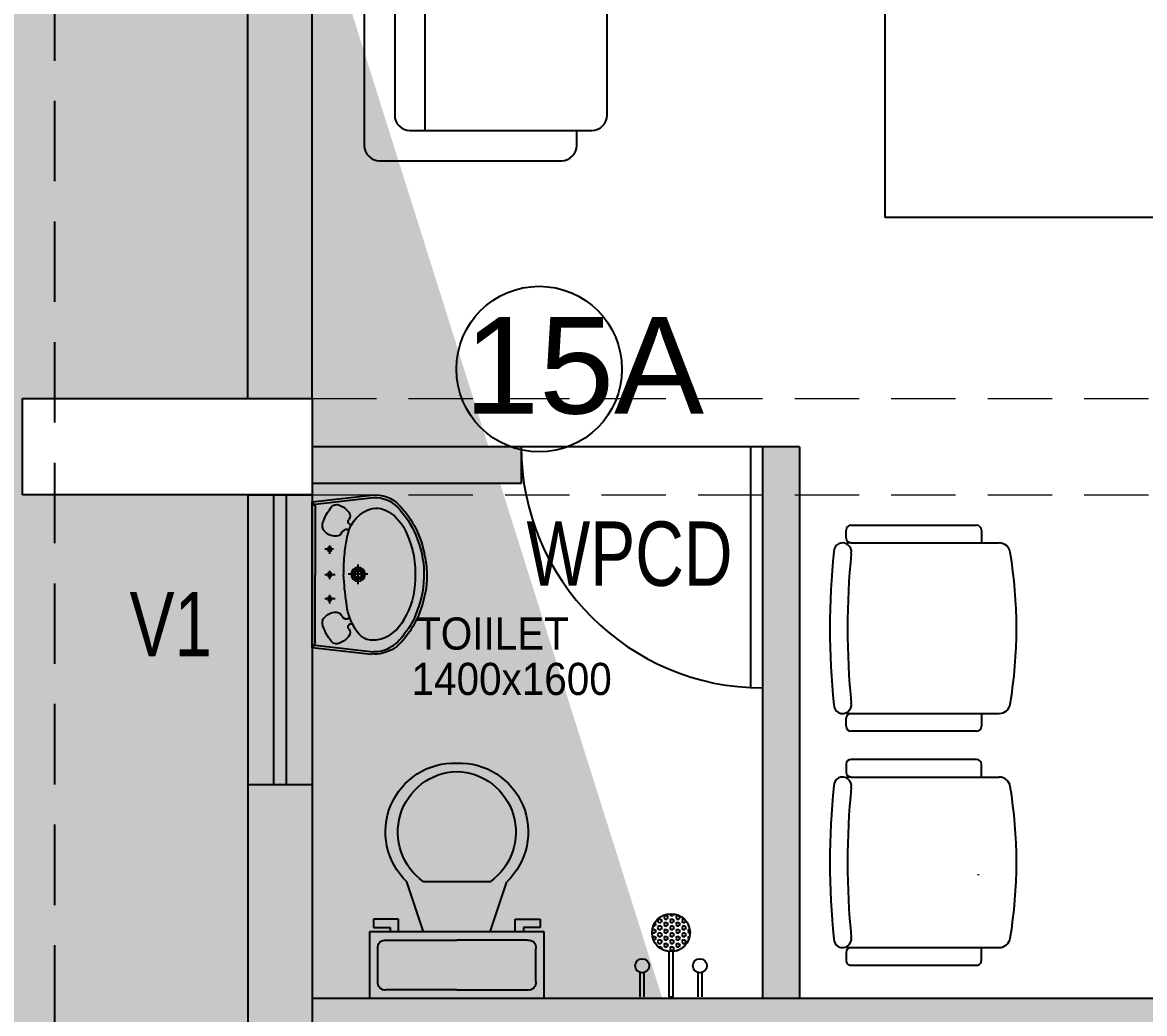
# Model space of a CAD drawing. Extents: x 11034434 to 11724204, y -4674497 to -3911811.
# Drawn here: x 11660814 to 11664301, y -4542045 to -4538964 of the extents above; entities that cross this region are included whole.
import ezdxf

# ---------------------------------------------------------------- set-up
doc = ezdxf.new("R2010")
doc.units = 0
doc.header["$MEASUREMENT"] = 0
for name, pattern in [('CENTER', [0]), ('DASHED', [0.75, 0.5, -0.25]), ('HIDDEN', [0.375, 0.25, -0.125])]:
    doc.linetypes.add(name, pattern=pattern)
doc.layers.get('0').update_dxf_attribs({"color": 251, "linetype": 'CONTINUOUS'})
for name, color, linetype in [('BEAM', 251, 'CONTINUOUS'), ('HATCH', 251, 'CONTINUOUS'), ('HS', 251, 'CONTINUOUS')]:
    doc.layers.add(name, color=color, linetype=linetype)
doc.styles.add('ARIAL', font='arial.ttf', dxfattribs={"width": 0.75})
doc.styles.get("Standard").update_dxf_attribs({"font": 'arial.ttf'})

# ---------------------------------------------------------------- blocks, each defined once
blk = doc.blocks.new('2 SEATER')
for p, q in [((11060210.1, -3898372.8), (11058961.8, -3898372.8)), ((11058914.6, -3898419.9), (11058914.6, -3898985.6)), ((11060257.2, -3898985.6), (11060257.2, -3898419.9)), ((11060115.8, -3898467.1), (11059056, -3898467.1)), ((11059008.9, -3898514.2), (11059008.9, -3899079.9)), ((11060162.9, -3899079.9), (11060162.9, -3898514.2)), ((11060162.9, -3898561.3), (11059008.9, -3898561.3)), ((11059564, -3898561.3), (11059564, -3899127)), ((11058961.8, -3899032.7), (11059008.9, -3899032.7)), ((11060162.9, -3899032.7), (11060210.1, -3899032.7)), ((11059056, -3899127), (11060115.8, -3899127))]:
    blk.add_line(p, q)
for centre, start, end in [((11058961.8, -3898419.9), 90, 180), ((11060210.1, -3898419.9), 0, 90), ((11059056, -3898514.2), 90, 180), ((11060115.8, -3898514.2), 0, 90), ((11058961.8, -3898985.6), 180, 270), ((11060210.1, -3898985.6), 270, 0), ((11059056, -3899079.9), 180, 270), ((11060115.8, -3899079.9), 270, 0)]:
    blk.add_arc(centre, 47.1, start, end)

msp = doc.modelspace()

# ---------------------------------------------------------------- hatches: boundary and pattern name
at = {"lineweight": -3, "ltscale": 500}
msp.add_hatch(color=256, dxfattribs=at).paths.add_polyline_path([(11662364, -4540283), (11661714, -4540283), (11661714, -4540398), (11662364, -4540398)])
h = msp.add_hatch(color=256, dxfattribs=at)
h.paths.add_polyline_path([(11663229, -4540283), (11663114, -4540283), (11663114, -4541998), (11663229, -4541998)])
h.paths.add_polyline_path([(11663229, -4542113), (11663114, -4542113), (11663114, -4543698), (11663229, -4543698)])
at = {"ltscale": 500}
for points in [[(11661714, -4541333), (11661514, -4541333), (11661514, -4542763), (11661714, -4542763)], [(11667629, -4541998), (11661714, -4541998), (11661714, -4542113), (11667629, -4542113)]]:
    msp.add_hatch(color=256, dxfattribs=at).paths.add_polyline_path(points)
at = {"layer": 'HATCH', "ltscale": 500}
h = msp.add_hatch(color=251, dxfattribs=at)
h.dxf.hatch_style = 1
h.paths.add_polyline_path([(11633364, -4566323), (11633664, -4566323), (11633664, -4567223), (11633364, -4567223)])
h.paths.add_polyline_path([(11676774, -4570188), (11677674, -4570188), (11677674, -4570488), (11676774, -4570488)])
h.paths.add_polyline_path([(11651189, -4576253), (11651489, -4576253), (11651489, -4577153), (11651189, -4577153)])
h.paths.add_polyline_path([(11673574, -4576253), (11674174, -4576253), (11674174, -4576553), (11673574, -4576553)])
h.paths.add_polyline_path([(11629934, -4558133), (11630684, -4558133), (11630684, -4558433), (11629934, -4558433)])
h.paths.add_polyline_path([(11629934, -4561663), (11630834, -4561663), (11630834, -4561963), (11629934, -4561963)])
h.paths.add_polyline_path([(11666915.7, -4576153), (11667744, -4576153), (11667744, -4576453), (11666915.7, -4576453)])
h.paths.add_polyline_path([(11643159, -4575553), (11643459, -4575553), (11643459, -4576453), (11643159, -4576453)])
h.paths.add_polyline_path([(11636989, -4575703), (11637289, -4575703), (11637289, -4576453), (11636989, -4576453)])
h.paths.add_polyline_path([(11636664, -4576478), (11636964, -4576478), (11636964, -4577228), (11636664, -4577228)])
h.paths.add_polyline_path([(11629934, -4547263), (11630684, -4547263), (11630684, -4547563), (11629934, -4547563)])
h.paths.add_polyline_path([(11676774, -4547263), (11677674, -4547263), (11677674, -4547563), (11676774, -4547563)])
h.paths.add_polyline_path([(11629834, -4566323), (11630134, -4566323), (11630134, -4567223), (11629834, -4567223)])
h.paths.add_polyline_path([(11636664, -4575703), (11636964, -4575703), (11636964, -4576453), (11636664, -4576453)])
h.paths.add_polyline_path([(11676674, -4533533), (11676974, -4533533), (11676974, -4532554.7), (11676674, -4532554.7)])
h.paths.add_polyline_path([(11629934, -4554533), (11630684, -4554533), (11630684, -4554833), (11629934, -4554833)])
h.paths.add_polyline_path([(11658389, -4576253), (11658689, -4576253), (11658689, -4577153), (11658389, -4577153)])
h.paths.add_polyline_path([(11676774, -4527303), (11677674, -4527303), (11677674, -4527603), (11676774, -4527603)])
h.paths.add_polyline_path([(11676774, -4543663), (11677674, -4543663), (11677674, -4543963), (11676774, -4543963)])
h.paths.add_polyline_path([(11629934, -4550933), (11630684, -4550933), (11630684, -4551233), (11629934, -4551233)])
h.paths.add_polyline_path([(11661989, -4570223), (11662289, -4570223), (11662289, -4571123), (11661989, -4571123)])
h.paths.add_polyline_path([(11676774, -4550933), (11677674, -4550933), (11677674, -4551233), (11676774, -4551233)])
h.paths.add_polyline_path([(11634979, -4536533), (11635279, -4536533), (11635279, -4537133), (11634979, -4537133)])
h.paths.add_polyline_path([(11629934, -4536533), (11630834, -4536533), (11630834, -4536833), (11629934, -4536833)])
h.paths.add_polyline_path([(11676774, -4536533), (11677574, -4536533), (11677574, -4536833), (11676774, -4536833)])
h.paths.add_polyline_path([(11673574, -4565263), (11674272.9, -4565263), (11674272.9, -4565563), (11673574, -4565563)])
h.paths.add_polyline_path([(11670744, -4576153), (11671572.3, -4576153), (11671572.3, -4576453), (11670744, -4576453)])
h.paths.add_polyline_path([(11676774, -4558133), (11677674, -4558133), (11677674, -4558433), (11676774, -4558433)])
h.paths.add_polyline_path([(11634979, -4532933), (11635279, -4532933), (11635279, -4533533), (11634979, -4533533)])
h.paths.add_polyline_path([(11635304, -4532933), (11635604, -4532933), (11635604, -4533533), (11635304, -4533533)])
h.paths.add_polyline_path([(11631314, -4532633), (11631614, -4532633), (11631614, -4533533), (11631314, -4533533)])
h.paths.add_polyline_path([(11676774, -4576153), (11677674, -4576153), (11677674, -4576453), (11676774, -4576453)])
h.paths.add_polyline_path([(11649424, -4525003), (11649724, -4525003), (11649724, -4525903), (11649424, -4525903)])
h.paths.add_polyline_path([(11655454, -4525003), (11655754, -4525003), (11655754, -4525903), (11655454, -4525903)])
h.paths.add_polyline_path([(11633364, -4575703), (11633664, -4575703), (11633664, -4576453), (11633364, -4576453)])
h.paths.add_polyline_path([(11635304, -4536533), (11635604, -4536533), (11635604, -4537133), (11635304, -4537133)])
h.paths.add_polyline_path([(11646124, -4525003), (11646424, -4525003), (11646424, -4525903), (11646124, -4525903)])
h.paths.add_polyline_path([(11631314, -4526753), (11631614, -4526753), (11631614, -4527503), (11631314, -4527503)])
h.paths.add_polyline_path([(11634979, -4540133), (11635279, -4540133), (11635279, -4540733), (11634979, -4540733)])
h.paths.add_polyline_path([(11635304, -4540733), (11635604, -4540733), (11635604, -4540133), (11635304, -4540133)])
h.paths.add_polyline_path([(11633364, -4561213), (11633664, -4561213), (11633664, -4561963), (11633364, -4561963)])
h.paths.add_polyline_path([(11634979, -4526753), (11635279, -4526753), (11635279, -4527503), (11634979, -4527503)])
h.paths.add_polyline_path([(11632914, -4576478), (11633664, -4576478), (11633664, -4576778), (11632914, -4576778)])
h.paths.add_polyline_path([(11661989, -4576253), (11662289, -4576253), (11662289, -4577153), (11661989, -4577153)])
h.paths.add_polyline_path([(11633364, -4570223), (11633664, -4570223), (11633664, -4570973), (11633364, -4570973)])
h.paths.add_polyline_path([(11654789, -4576253), (11655089, -4576253), (11655089, -4577153), (11654789, -4577153)])
h.paths.add_polyline_path([(11676774, -4540133), (11677674, -4540133), (11677674, -4540433), (11676774, -4540433)])
h.paths.add_polyline_path([(11629934, -4543663), (11630684, -4543663), (11630684, -4543963), (11629934, -4543963)])
h.paths.add_polyline_path([(11670744, -4576478), (11671344, -4576478), (11671344, -4576778), (11670744, -4576778)])
h.paths.add_polyline_path([(11629659, -4576478), (11630409, -4576478), (11630409, -4576778), (11629659, -4576778)])
h.paths.add_polyline_path([(11667144, -4576478), (11667744, -4576478), (11667744, -4576778), (11667144, -4576778)])
h.paths.add_polyline_path([(11630834, -4540133), (11629934, -4540133), (11629934, -4540433), (11630834, -4540433)])
h.paths.add_polyline_path([(11643159, -4570223), (11643459, -4570223), (11643459, -4571123), (11643159, -4571123)])
h.paths.add_polyline_path([(11647589, -4576253), (11647889, -4576253), (11647889, -4577153), (11647589, -4577153)])
h.paths.add_polyline_path([(11667444, -4570223), (11667744, -4570223), (11667744, -4571123), (11667444, -4571123)])
h.paths.add_polyline_path([(11676774, -4561663), (11677674, -4561663), (11677674, -4561963), (11676774, -4561963)])
h.paths.add_polyline_path([(11676774, -4566923), (11677752.3, -4566923), (11677752.3, -4567223), (11676774, -4567223)])
h.paths.add_polyline_path([(11637734, -4526603), (11638034, -4526603), (11638034, -4527503), (11637734, -4527503)])
edge = h.paths.add_edge_path()
edge.add_line((11658239, -4526603), (11658239, -4527503))
edge.add_line((11670744, -4567223), (11671722.3, -4567223))
edge.add_line((11636664, -4561213), (11636664, -4561963))
edge.add_line((11658539, -4533533), (11658539, -4532633))
edge.add_line((11636964, -4570973), (11636964, -4570223))
edge.add_line((11636989, -4570223), (11636989, -4570973))
h.paths.add_polyline_path([(11655454, -4566923), (11656354, -4566923), (11656354, -4567223), (11655454, -4567223)], flags=17)
h.paths.add_polyline_path([(11640094, -4566323), (11640394, -4566323), (11640394, -4567223), (11640094, -4567223)], flags=17)
h.paths.add_polyline_path([(11636989, -4566473), (11637289, -4566473), (11637289, -4567223), (11636989, -4567223)], flags=17)
h.paths.add_polyline_path([(11636989, -4570223), (11637289, -4570223), (11637289, -4570973), (11636989, -4570973)], flags=17)
h.paths.add_polyline_path([(11645445.7, -4566923), (11646424, -4566923), (11646424, -4567223), (11645445.7, -4567223)], flags=17)
h.paths.add_polyline_path([(11647249.9, -4570223), (11648228.1, -4570223), (11648228.1, -4570523), (11647249.9, -4570523)], flags=17)
h.paths.add_polyline_path([(11660814, -4566923), (11661714, -4566923), (11661714, -4567223), (11660814, -4567223)], flags=17)
h.paths.add_polyline_path([(11649424, -4566923), (11650402.3, -4566923), (11650402.3, -4567223), (11649424, -4567223)], flags=17)
h.paths.add_polyline_path([(11666844, -4566923), (11667744, -4566923), (11667744, -4567223), (11666844, -4567223)], flags=17)
h.paths.add_polyline_path([(11636664, -4566473), (11636964, -4566473), (11636964, -4567223), (11636664, -4567223)], flags=17)
h.paths.add_polyline_path([(11636664, -4570223), (11636964, -4570223), (11636964, -4570973), (11636664, -4570973)], flags=17)
h.paths.add_polyline_path([(11660814, -4540133), (11661714, -4540133), (11661714, -4540433), (11660814, -4540433)], flags=17)
h.paths.add_polyline_path([(11655454, -4532933), (11655754, -4532933), (11655754, -4533533), (11655454, -4533533)], flags=16)
h.paths.add_polyline_path([(11655454, -4547263), (11656354, -4547263), (11656354, -4547563), (11655454, -4547563)], flags=17)
h.paths.add_polyline_path([(11652224, -4531073), (11652824, -4531073), (11652824, -4531373), (11652224, -4531373)], flags=17)
h.paths.add_polyline_path([(11652224, -4533233), (11652824, -4533233), (11652824, -4533533), (11652224, -4533533)], flags=16)
h.paths.add_polyline_path([(11660814, -4561663), (11661714, -4561663), (11661714, -4561963), (11660814, -4561963)], flags=17)
h.paths.add_polyline_path([(11636664, -4561213), (11636964, -4561213), (11636964, -4561963), (11636664, -4561963)], flags=17)
h.paths.add_polyline_path([(11646424, -4551233), (11645524, -4551233), (11645524, -4550933), (11646424, -4550933)], flags=17)
h.paths.add_polyline_path([(11639494, -4558133), (11640394, -4558133), (11640394, -4558433), (11639494, -4558433)], flags=17)
h.paths.add_polyline_path([(11646124, -4561363), (11646424, -4561363), (11646424, -4562263), (11646124, -4562263)], flags=17)
h.paths.add_polyline_path([(11639494, -4561663), (11640394, -4561663), (11640394, -4561963), (11639494, -4561963)], flags=17)
h.paths.add_polyline_path([(11655454, -4558133), (11656354, -4558133), (11656354, -4558433), (11655454, -4558433)], flags=17)
h.paths.add_polyline_path([(11636989, -4561213), (11637289, -4561213), (11637289, -4561963), (11636989, -4561963)], flags=17)
h.paths.add_polyline_path([(11639494, -4554533), (11640394, -4554533), (11640394, -4554833), (11639494, -4554833)], flags=17)
h.paths.add_polyline_path([(11660814, -4543663), (11661714, -4543663), (11661714, -4543963), (11660814, -4543963)], flags=17)
h.paths.add_polyline_path([(11660814, -4554533), (11661714, -4554533), (11661714, -4554833), (11660814, -4554833)], flags=17)
h.paths.add_polyline_path([(11660814, -4550933), (11661714, -4550933), (11661714, -4551233), (11660814, -4551233)], flags=17)
h.paths.add_polyline_path([(11664314, -4565263), (11664914, -4565263), (11664914, -4565563), (11664314, -4565563)], flags=17)
h.paths.add_polyline_path([(11670744, -4547263), (11671644, -4547263), (11671644, -4547563), (11670744, -4547563)], flags=17)
h.paths.add_polyline_path([(11666844, -4547263), (11667744, -4547263), (11667744, -4547563), (11666844, -4547563)], flags=17)
h.paths.add_polyline_path([(11649424, -4554233), (11649724, -4554233), (11649724, -4555133), (11649424, -4555133)], flags=17)
h.paths.add_polyline_path([(11655454, -4554533), (11656354, -4554533), (11656354, -4554833), (11655454, -4554833)], flags=17)
h.paths.add_polyline_path([(11670744, -4566923), (11671722.3, -4566923), (11671722.3, -4567223), (11670744, -4567223)], flags=17)
h.paths.add_polyline_path([(11646124, -4554233), (11646424, -4554233), (11646424, -4555133), (11646124, -4555133)], flags=17)
h.paths.add_polyline_path([(11667444, -4554233), (11667744, -4554233), (11667744, -4555133), (11667444, -4555133)], flags=17)
h.paths.add_polyline_path([(11649424, -4547263), (11650324, -4547263), (11650324, -4547563), (11649424, -4547563)], flags=17)
h.paths.add_polyline_path([(11662541.5, -4533233), (11663441.5, -4533233), (11663441.5, -4533533), (11662541.5, -4533533)], flags=17)
h.paths.add_polyline_path([(11666844, -4533233), (11667744, -4533233), (11667744, -4533533), (11666844, -4533533)], flags=17)
h.paths.add_polyline_path([(11670744, -4533233), (11671644, -4533233), (11671644, -4533533), (11670744, -4533533)], flags=17)
h.paths.add_polyline_path([(11655454, -4550933), (11656354, -4550933), (11656354, -4551233), (11655454, -4551233)], flags=17)
h.paths.add_polyline_path([(11649424, -4550933), (11650324, -4550933), (11650324, -4551233), (11649424, -4551233)], flags=17)
h.paths.add_polyline_path([(11642994, -4565263), (11643594, -4565263), (11643594, -4565563), (11642994, -4565563)], flags=17)
h.paths.add_polyline_path([(11655454, -4540133), (11656354, -4540133), (11656354, -4540433), (11655454, -4540433)], flags=17)
h.paths.add_polyline_path([(11639494, -4550933), (11640394, -4550933), (11640394, -4551233), (11639494, -4551233)], flags=17)
h.paths.add_polyline_path([(11670744, -4550933), (11671644, -4550933), (11671644, -4551233), (11670744, -4551233)], flags=17)
h.paths.add_polyline_path([(11666844, -4550933), (11667744, -4550933), (11667744, -4551233), (11666844, -4551233)], flags=17)
h.paths.add_polyline_path([(11670744, -4554233), (11671044, -4554233), (11671044, -4555133), (11670744, -4555133)], flags=17)
h.paths.add_polyline_path([(11649424, -4557833), (11649724, -4557833), (11649724, -4558733), (11649424, -4558733)], flags=17)
h.paths.add_polyline_path([(11670744, -4561363), (11671044, -4561363), (11671044, -4562263), (11670744, -4562263)], flags=17)
h.paths.add_polyline_path([(11655454, -4543663), (11656354, -4543663), (11656354, -4543963), (11655454, -4543963)], flags=17)
h.paths.add_polyline_path([(11667444, -4543363), (11667744, -4543363), (11667744, -4544263), (11667444, -4544263)], flags=17)
h.paths.add_polyline_path([(11670744, -4543363), (11671044, -4543363), (11671044, -4544263), (11670744, -4544263)], flags=17)
h.paths.add_polyline_path([(11645524, -4547263), (11646424, -4547263), (11646424, -4547563), (11645524, -4547563)], flags=17)
h.paths.add_polyline_path([(11660618.7, -4547262.8), (11661714, -4547263), (11661714, -4547563), (11660618.7, -4547562.8)], flags=17)
h.paths.add_polyline_path([(11639494, -4547263), (11640394, -4547263), (11640394, -4547563), (11639494, -4547563)], flags=17)
h.paths.add_polyline_path([(11654449.9, -4570223), (11655428.1, -4570223), (11655428.1, -4570523), (11654449.9, -4570523)], flags=17)
h.paths.add_polyline_path([(11646124, -4557833), (11646424, -4557833), (11646424, -4558733), (11646124, -4558733)], flags=17)
h.paths.add_polyline_path([(11641979, -4527503), (11642279, -4527503), (11642279, -4526703), (11641979, -4526703)], flags=17)
h.paths.add_polyline_path([(11670744, -4539833), (11671044, -4539833), (11671044, -4540733), (11670744, -4540733)], flags=17)
h.paths.add_polyline_path([(11646124, -4530473), (11646424, -4530473), (11646424, -4531373), (11646124, -4531373)], flags=17)
h.paths.add_polyline_path([(11660814, -4536533), (11661714, -4536533), (11661714, -4536833), (11660814, -4536833)], flags=17)
h.paths.add_polyline_path([(11655454, -4530473), (11655754, -4530473), (11655754, -4531373), (11655454, -4531373)], flags=17)
h.paths.add_polyline_path([(11641979, -4532633), (11642279, -4532633), (11642279, -4533533), (11641979, -4533533)], flags=17)
h.paths.add_polyline_path([(11658239, -4532633), (11658539, -4532633), (11658539, -4533533), (11658239, -4533533)], flags=16)
h.paths.add_polyline_path([(11639494, -4536533), (11640394, -4536533), (11640394, -4536833), (11639494, -4536833)], flags=17)
h.paths.add_polyline_path([(11649424, -4536533), (11650069, -4536533), (11650069, -4536833), (11649424, -4536833)], flags=17)
h.paths.add_polyline_path([(11637734, -4532633), (11638034, -4532633), (11638034, -4533533), (11637734, -4533533)], flags=17)
h.paths.add_polyline_path([(11667444, -4526603), (11667744, -4526603), (11667744, -4527503), (11667444, -4527503)], flags=17)
h.paths.add_polyline_path([(11646124, -4532633), (11646424, -4532633), (11646424, -4533533), (11646124, -4533533)], flags=17)
h.paths.add_polyline_path([(11662841.5, -4526603), (11663141.5, -4526603), (11663141.5, -4527503), (11662841.5, -4527503)], flags=17)
h.paths.add_polyline_path([(11670744, -4536533), (11671644, -4536533), (11671644, -4536833), (11670744, -4536833)], flags=17)
h.paths.add_polyline_path([(11646124, -4543363), (11646424, -4543363), (11646424, -4544263), (11646124, -4544263)], flags=17)
h.paths.add_polyline_path([(11639494, -4540133), (11640394, -4540133), (11640394, -4540433), (11639494, -4540433)], flags=17)
h.paths.add_polyline_path([(11658239, -4526603), (11658539, -4526603), (11658539, -4527503), (11658239, -4527503)], flags=17)
h.paths.add_polyline_path([(11666844, -4536533), (11667744, -4536533), (11667744, -4536833), (11666844, -4536833)], flags=17)
h.paths.add_polyline_path([(11670744, -4526603), (11671044, -4526603), (11671044, -4527503), (11670744, -4527503)], flags=17)
h.paths.add_polyline_path([(11658049.9, -4570223), (11659028.1, -4570223), (11659028.1, -4570523), (11658049.9, -4570523)], flags=17)
h.paths.add_polyline_path([(11655454, -4536533), (11656354, -4536533), (11656354, -4536833), (11655454, -4536833)], flags=17)
h.paths.add_polyline_path([(11655454, -4561663), (11656354, -4561663), (11656354, -4561963), (11655454, -4561963)], flags=17)
h.paths.add_polyline_path([(11649424, -4539833), (11649724, -4539833), (11649724, -4540733), (11649424, -4540733)], flags=17)
h.paths.add_polyline_path([(11660814, -4558133), (11661714, -4558133), (11661714, -4558433), (11660814, -4558433)], flags=17)
h.paths.add_polyline_path([(11646124, -4540733), (11646424, -4540733), (11646424, -4539835.4), (11646124, -4539835.4)], flags=17)
h.paths.add_polyline_path([(11667444, -4557833), (11667744, -4557833), (11667744, -4558733), (11667444, -4558733)], flags=17)
h.paths.add_polyline_path([(11649424, -4561363), (11649724, -4561363), (11649724, -4562263), (11649424, -4562263)], flags=17)
h.paths.add_polyline_path([(11670744, -4557833), (11671044, -4557833), (11671044, -4558733), (11670744, -4558733)], flags=17)
h.paths.add_polyline_path([(11645445.7, -4536533), (11646424, -4536533), (11646424, -4536833), (11645445.7, -4536833)], flags=17)
h.paths.add_polyline_path([(11667444, -4561363), (11667744, -4561363), (11667744, -4562263), (11667444, -4562263)], flags=17)
h.paths.add_polyline_path([(11649424, -4543363), (11649724, -4543363), (11649724, -4544263), (11649424, -4544263)], flags=17)
h.paths.add_polyline_path([(11639494, -4543663), (11640394, -4543663), (11640394, -4543963), (11639494, -4543963)], flags=17)
h.paths.add_polyline_path([(11667444, -4539833), (11667744, -4539833), (11667744, -4540733), (11667444, -4540733)], flags=17)
h.paths.add_polyline_path([(11671044, -4570280.2), (11670744, -4570280.2), (11670744, -4571201.3), (11671044, -4571201.3)])
at = {"layer": 'HS', "lineweight": -3, "ltscale": 500}
h = msp.add_hatch(color=256, dxfattribs=at)
h.dxf.hatch_style = 1
h.paths.add_polyline_path([(11661714, -4536833), (11661514, -4536833), (11661514, -4537733), (11661714, -4537733)])
h.paths.add_polyline_path([(11661714, -4538548), (11661514, -4538548), (11661514, -4540133), (11661714, -4540133)])

# ---------------------------------------------------------------- linework, layer by layer
at = {"lineweight": 25}
for p, q in [((11661514, -4540133), (11661514, -4536833)), ((11661714, -4540133), (11661714, -4536833)), ((11663494.9, -4539571), (11663494.9, -4538505)), ((11665982.2, -4539571), (11663494.9, -4539571)), ((11661514, -4540133), (11661714, -4540133)), ((11663229, -4540283), (11661714, -4540283)), ((11662364, -4540283), (11662364, -4540398)), ((11663076.5, -4540283), (11663076.5, -4541032.1)), ((11663114, -4540283), (11663114, -4541998)), ((11663229, -4540283), (11663229, -4541998)), ((11662364, -4540398), (11661714, -4540398)), ((11661514, -4540433), (11661514, -4543663)), ((11661514, -4540433), (11661714, -4540433)), ((11661714, -4540433), (11661714, -4543663)), ((11661714, -4540454.5), (11661898.7, -4540433.8)), ((11661714, -4540462.5), (11661905.4, -4540441)), ((11661714, -4540906.9), (11661714, -4540454.5)), ((11661723.6, -4540891.8), (11661724.7, -4540473.9)), ((11663373.7, -4540567.4), (11663373.7, -4540542.4)), ((11663388.7, -4540527.4), (11663779.2, -4540527.4)), ((11663794.2, -4540542.4), (11663794.2, -4540582.4)), ((11661768.4, -4540590), (11661768.4, -4540616.2)), ((11663388.7, -4540582.4), (11663849.4, -4540582.4)), ((11661780.7, -4540602.1), (11661753.4, -4540602.1)), ((11661857.3, -4540710.1), (11661857.3, -4540649.7)), ((11661785.9, -4540681.3), (11661753.4, -4540681.3)), ((11661768.4, -4540669.2), (11661768.4, -4540695.4)), ((11661887.4, -4540679.8), (11661826, -4540679.8)), ((11661785.9, -4540756.1), (11661753.4, -4540756.1)), ((11661768.4, -4540744), (11661768.4, -4540770.2)), ((11661714, -4540899), (11661905.4, -4540920.4)), ((11661714, -4540906.9), (11661898.7, -4540927.6)), ((11663388.7, -4541112.4), (11663849.4, -4541112.4)), ((11663794.2, -4541112.4), (11663794.2, -4541152.4)), ((11663373.7, -4541152.4), (11663373.7, -4541127.4)), ((11663779.2, -4541167.4), (11663388.7, -4541167.4)), ((11663779.2, -4541255.2), (11663388.7, -4541255.2)), ((11663373.7, -4541270.2), (11663373.7, -4541295.2)), ((11663794.2, -4541310.2), (11663794.2, -4541270.2)), ((11663388.7, -4541310.2), (11663849.4, -4541310.2)), ((11661514, -4541333), (11661714, -4541333)), ((11662060.6, -4541791.1), (11662008.8, -4541635.9)), ((11662267.4, -4541635.9), (11662060.6, -4541635.9)), ((11662267.4, -4541791.1), (11662319.2, -4541635.9)), ((11663785.5, -4541615), (11663785.5, -4541611.6)), ((11661983, -4541752.3), (11661905.4, -4541752.3)), ((11661905.4, -4541752.3), (11661905.4, -4541778.2)), ((11661905.4, -4541778.2), (11661957.1, -4541778.2)), ((11661957.1, -4541778.2), (11661957.1, -4541791.1)), ((11661983, -4541791.1), (11661983, -4541752.3)), ((11662345, -4541752.3), (11662422.6, -4541752.3)), ((11662345, -4541791.1), (11662345, -4541752.3)), ((11662422.6, -4541778.2), (11662370.9, -4541778.2)), ((11662370.9, -4541778.2), (11662370.9, -4541791.1)), ((11662422.6, -4541752.3), (11662422.6, -4541778.2)), ((11662435.6, -4541791.1), (11661892.4, -4541791.1)), ((11661892.4, -4541791.1), (11661892.4, -4541998)), ((11661944.2, -4541817), (11662164, -4541817)), ((11662383.8, -4541817), (11662164, -4541817)), ((11662435.6, -4541998), (11662435.6, -4541791.1)), ((11661918.3, -4541946.3), (11661918.3, -4541842.8)), ((11662409.7, -4541946.3), (11662409.7, -4541842.8)), ((11663388.7, -4541840.2), (11663849.4, -4541840.2)), ((11663794.2, -4541880.2), (11663794.2, -4541840.2)), ((11663373.7, -4541855.2), (11663373.7, -4541880.2)), ((11663388.7, -4541895.2), (11663779.2, -4541895.2)), ((11662164, -4541972.1), (11661944.2, -4541972.1)), ((11662164, -4541972.1), (11662383.8, -4541972.1)), ((11661714, -4541998), (11667629, -4541998)), ((11661892.4, -4541998), (11662164, -4541998)), ((11662164, -4541998), (11662435.6, -4541998))]:
    msp.add_line(p, q, dxfattribs=at)
at = {"linetype": 'DASHED', "lineweight": 25, "ltscale": 500}
msp.add_line((11660914, -4537333), (11660914, -4543163), dxfattribs=at)
at = {"lineweight": 25, "ltscale": 500}
for p, q in [((11660814, -4540433), (11660814, -4540133)), ((11660814, -4540133), (11661714, -4540133)), ((11661714, -4540133), (11661714, -4540433)), ((11661714, -4540433), (11660814, -4540433)), ((11662810, -4541740.7), (11662806.9, -4541746.1)), ((11662806.9, -4541746.1), (11662810, -4541751.5)), ((11662810, -4541740.7), (11662816.3, -4541740.7)), ((11662816.3, -4541740.7), (11662819.4, -4541746.1)), ((11662819.4, -4541746.1), (11662816.3, -4541751.5)), ((11662825.8, -4541735), (11662825.6, -4541735.3)), ((11662825.6, -4541735.3), (11662828.8, -4541740.7)), ((11662828.8, -4541740.7), (11662835, -4541740.7)), ((11662838, -4541735.5), (11662835, -4541740.7)), ((11662847.5, -4541740.7), (11662844.4, -4541746.1)), ((11662844.4, -4541746.1), (11662847.5, -4541751.5)), ((11662847.5, -4541740.7), (11662853.8, -4541740.7)), ((11662853.8, -4541740.7), (11662856.9, -4541746.1)), ((11662856.9, -4541746.1), (11662853.8, -4541751.5)), ((11662774.4, -4541773.2), (11662778.8, -4541773.2)), ((11662781.9, -4541767.8), (11662778.8, -4541773.2)), ((11662779.2, -4541763.2), (11662781.9, -4541767.8)), ((11662791.3, -4541751.5), (11662788.1, -4541756.9)), ((11662788.1, -4541756.9), (11662791.3, -4541762.4)), ((11662791.3, -4541773.2), (11662788.1, -4541778.6)), ((11662788.1, -4541778.6), (11662791.3, -4541784)), ((11662791.3, -4541751.5), (11662797.5, -4541751.5)), ((11662791.3, -4541762.4), (11662797.5, -4541762.4)), ((11662791.3, -4541773.2), (11662797.5, -4541773.2)), ((11662797.5, -4541751.5), (11662800.6, -4541756.9)), ((11662800.6, -4541756.9), (11662797.5, -4541762.4)), ((11662797.5, -4541773.2), (11662800.6, -4541778.6)), ((11662800.6, -4541778.6), (11662797.5, -4541784)), ((11662810, -4541762.4), (11662806.9, -4541767.8)), ((11662806.9, -4541767.8), (11662810, -4541773.2)), ((11662810, -4541751.5), (11662816.3, -4541751.5)), ((11662810, -4541762.4), (11662816.3, -4541762.4)), ((11662810, -4541773.2), (11662816.3, -4541773.2)), ((11662816.3, -4541762.4), (11662819.4, -4541767.8)), ((11662819.4, -4541767.8), (11662816.3, -4541773.2)), ((11662828.8, -4541751.5), (11662825.6, -4541756.9)), ((11662825.6, -4541756.9), (11662828.8, -4541762.4)), ((11662828.8, -4541773.2), (11662825.6, -4541778.6)), ((11662825.6, -4541778.6), (11662828.8, -4541784)), ((11662828.8, -4541751.5), (11662835, -4541751.5)), ((11662828.8, -4541762.4), (11662835, -4541762.4)), ((11662828.8, -4541773.2), (11662835, -4541773.2)), ((11662835, -4541751.5), (11662838.1, -4541756.9)), ((11662838.1, -4541756.9), (11662835, -4541762.4)), ((11662835, -4541773.2), (11662838.1, -4541778.6)), ((11662838.1, -4541778.6), (11662835, -4541784)), ((11662847.5, -4541762.4), (11662844.4, -4541767.8)), ((11662844.4, -4541767.8), (11662847.5, -4541773.2)), ((11662847.5, -4541751.5), (11662853.8, -4541751.5)), ((11662847.5, -4541762.4), (11662853.8, -4541762.4)), ((11662847.5, -4541773.2), (11662853.8, -4541773.2)), ((11662853.8, -4541762.4), (11662856.9, -4541767.8)), ((11662856.9, -4541767.8), (11662853.8, -4541773.2)), ((11662866.3, -4541751.5), (11662863.1, -4541756.9)), ((11662863.1, -4541756.9), (11662866.3, -4541762.4)), ((11662866.3, -4541773.2), (11662863.1, -4541778.6)), ((11662863.1, -4541778.6), (11662866.3, -4541784)), ((11662866.3, -4541751.5), (11662870.7, -4541751.5)), ((11662866.3, -4541762.4), (11662872.5, -4541762.4)), ((11662866.3, -4541773.2), (11662872.5, -4541773.2)), ((11662875.6, -4541757), (11662872.5, -4541762.4)), ((11662872.5, -4541773.2), (11662875.6, -4541778.6)), ((11662875.6, -4541778.6), (11662872.5, -4541784)), ((11662882.2, -4541767.2), (11662881.9, -4541767.8)), ((11662881.9, -4541767.8), (11662884.6, -4541772.5)), ((11662770.6, -4541791.6), (11662772.5, -4541794.8)), ((11662772.5, -4541784), (11662771, -4541786.5)), ((11662772.5, -4541805.7), (11662772, -4541806.6)), ((11662772.5, -4541784), (11662778.8, -4541784)), ((11662772.5, -4541794.8), (11662778.8, -4541794.8)), ((11662772.5, -4541805.7), (11662778.8, -4541805.7)), ((11662775.1, -4541816.5), (11662778.8, -4541816.5)), ((11662778.8, -4541784), (11662781.9, -4541789.4)), ((11662781.9, -4541789.4), (11662778.8, -4541794.8)), ((11662778.8, -4541805.7), (11662781.9, -4541811.1)), ((11662781.9, -4541811.1), (11662778.8, -4541816.5)), ((11662791.3, -4541794.8), (11662788.1, -4541800.2)), ((11662788.1, -4541800.2), (11662791.3, -4541805.7)), ((11662791.3, -4541816.5), (11662788.1, -4541821.9)), ((11662791.3, -4541784), (11662797.5, -4541784)), ((11662791.3, -4541794.8), (11662797.5, -4541794.8)), ((11662791.3, -4541805.7), (11662797.5, -4541805.7)), ((11662791.3, -4541816.5), (11662797.5, -4541816.5)), ((11662797.5, -4541794.8), (11662800.6, -4541800.2)), ((11662800.6, -4541800.2), (11662797.5, -4541805.7)), ((11662797.5, -4541816.5), (11662800.6, -4541821.9)), ((11662810, -4541784), (11662806.9, -4541789.4)), ((11662806.9, -4541789.4), (11662810, -4541794.8)), ((11662810, -4541805.7), (11662806.9, -4541811.1)), ((11662806.9, -4541811.1), (11662810, -4541816.5)), ((11662810, -4541784), (11662816.3, -4541784)), ((11662810, -4541794.8), (11662816.3, -4541794.8)), ((11662810, -4541805.7), (11662816.3, -4541805.7)), ((11662810, -4541816.5), (11662816.3, -4541816.5)), ((11662816.3, -4541784), (11662819.4, -4541789.4)), ((11662819.4, -4541789.4), (11662816.3, -4541794.8)), ((11662816.3, -4541805.7), (11662819.4, -4541811.1)), ((11662819.4, -4541811.1), (11662816.3, -4541816.5)), ((11662828.8, -4541794.8), (11662825.6, -4541800.2)), ((11662825.6, -4541800.2), (11662828.8, -4541805.7)), ((11662828.8, -4541816.5), (11662825.6, -4541821.9)), ((11662828.8, -4541784), (11662835, -4541784)), ((11662828.8, -4541794.8), (11662835, -4541794.8)), ((11662828.8, -4541805.7), (11662835, -4541805.7)), ((11662828.8, -4541816.5), (11662835, -4541816.5)), ((11662835, -4541794.8), (11662838.1, -4541800.2)), ((11662838.1, -4541800.2), (11662835, -4541805.7)), ((11662835, -4541816.5), (11662838.1, -4541821.9)), ((11662847.5, -4541784), (11662844.4, -4541789.4)), ((11662844.4, -4541789.4), (11662847.5, -4541794.8)), ((11662847.5, -4541805.7), (11662844.4, -4541811.1)), ((11662844.4, -4541811.1), (11662847.5, -4541816.5)), ((11662847.5, -4541784), (11662853.8, -4541784)), ((11662847.5, -4541794.8), (11662853.8, -4541794.8)), ((11662847.5, -4541805.7), (11662853.8, -4541805.7)), ((11662847.5, -4541816.5), (11662853.8, -4541816.5)), ((11662853.8, -4541784), (11662856.9, -4541789.4)), ((11662856.9, -4541789.4), (11662853.8, -4541794.8)), ((11662853.8, -4541805.7), (11662856.9, -4541811.1)), ((11662856.9, -4541811.1), (11662853.8, -4541816.5)), ((11662866.3, -4541794.8), (11662863.1, -4541800.2)), ((11662863.1, -4541800.2), (11662866.3, -4541805.7)), ((11662866.3, -4541816.5), (11662863.1, -4541821.9)), ((11662866.3, -4541784), (11662872.5, -4541784)), ((11662866.3, -4541794.8), (11662872.5, -4541794.8)), ((11662866.3, -4541805.7), (11662872.5, -4541805.7)), ((11662866.3, -4541816.5), (11662872.5, -4541816.5)), ((11662872.5, -4541794.8), (11662875.6, -4541800.2)), ((11662875.6, -4541800.2), (11662872.5, -4541805.7)), ((11662872.5, -4541816.5), (11662875.6, -4541821.9)), ((11662885, -4541784), (11662881.9, -4541789.4)), ((11662881.9, -4541789.4), (11662885, -4541794.8)), ((11662885, -4541805.7), (11662881.9, -4541811.1)), ((11662881.9, -4541811.1), (11662884.5, -4541815.6)), ((11662885, -4541784), (11662887.8, -4541784)), ((11662885, -4541794.8), (11662888.6, -4541794.8)), ((11662885, -4541805.7), (11662887.5, -4541805.7)), ((11662788.1, -4541821.9), (11662791.3, -4541827.3)), ((11662791.3, -4541838.1), (11662791, -4541838.6)), ((11662791.3, -4541827.3), (11662797.5, -4541827.3)), ((11662791.3, -4541838.1), (11662797.5, -4541838.1)), ((11662800.6, -4541821.9), (11662797.5, -4541827.3)), ((11662797.5, -4541838.1), (11662800.6, -4541843.5)), ((11662800.6, -4541843.5), (11662799.8, -4541844.9)), ((11662810, -4541827.3), (11662806.9, -4541832.7)), ((11662806.9, -4541832.7), (11662810, -4541838.1)), ((11662810, -4541849), (11662809.7, -4541849.5)), ((11662810, -4541827.3), (11662816.3, -4541827.3)), ((11662810, -4541838.1), (11662816.3, -4541838.1)), ((11662810, -4541849), (11662816.3, -4541849)), ((11662816.3, -4541827.3), (11662819.4, -4541832.7)), ((11662819.4, -4541832.7), (11662816.3, -4541838.1)), ((11662816.3, -4541849), (11662817.9, -4541851.8)), ((11662825.6, -4541821.9), (11662828.8, -4541827.3)), ((11662828.8, -4541838.1), (11662825.6, -4541843.5)), ((11662825.6, -4541843.5), (11662828.8, -4541849)), ((11662828.8, -4541827.3), (11662835, -4541827.3)), ((11662828.8, -4541838.1), (11662835, -4541838.1)), ((11662828.8, -4541849), (11662835, -4541849)), ((11662838.1, -4541821.9), (11662835, -4541827.3)), ((11662835, -4541838.1), (11662838.1, -4541843.5)), ((11662838.1, -4541843.5), (11662835, -4541849)), ((11662847.5, -4541827.3), (11662844.4, -4541832.7)), ((11662844.4, -4541832.7), (11662847.5, -4541838.1)), ((11662847.5, -4541849), (11662846.6, -4541850.4)), ((11662847.5, -4541827.3), (11662853.8, -4541827.3)), ((11662847.5, -4541838.1), (11662853.8, -4541838.1)), ((11662847.5, -4541849), (11662851, -4541849)), ((11662853.8, -4541827.3), (11662856.9, -4541832.7)), ((11662856.9, -4541832.7), (11662853.8, -4541838.1)), ((11662863.1, -4541821.9), (11662866.3, -4541827.3)), ((11662866.3, -4541838.1), (11662864.1, -4541841.8)), ((11662866.3, -4541827.3), (11662872.5, -4541827.3)), ((11662866.3, -4541838.1), (11662868.7, -4541838.1)), ((11662875.6, -4541821.9), (11662872.5, -4541827.3)), ((11662823.4, -4541993.2), (11662823.4, -4541852.6)), ((11662835.8, -4541993.2), (11662835.8, -4541852.6)), ((11662733.3, -4541993.2), (11662733.3, -4541917.8)), ((11662745.7, -4541993.2), (11662745.7, -4541918.1)), ((11662913.5, -4541993.2), (11662913.5, -4541918.1)), ((11662925.9, -4541993.2), (11662925.9, -4541917.8)), ((11662823.4, -4541993.2), (11662835.8, -4541993.2))]:
    msp.add_line(p, q, dxfattribs=at)
at = {"lineweight": 25, "ltscale": 2}
for p, q in [((11661594, -4540433), (11661594, -4541333)), ((11661634, -4540433), (11661634, -4541333))]:
    msp.add_line(p, q, dxfattribs=at)
at = {"lineweight": -3, "ltscale": 500}
for centre, radius in [((11662419.8, -4540041.7), 257.3), ((11662829.6, -4541793.9), 59), ((11662740, -4541897), 21.9), ((11662919.2, -4541897), 21.9)]:
    msp.add_circle(centre, radius, dxfattribs=at)
for centre, radius, start, end in [((11663114, -4540283), 750, 180, 270), ((11663388.7, -4540542.4), 15, 90, 180), ((11663779.2, -4540542.4), 15, 0, 90), ((11663362.7, -4540609.6), 27.5, 349.1508, 180), ((11663388.7, -4540567.4), 15, 180, 270), ((11663385, -4540599), 17, 77.5019, 125.1907), ((11663849.4, -4540617.4), 35, 9.3443, 90), ((11665671.5, -4540847.4), 2348.3, 174.1887, 185.8113), ((11665726.5, -4540847.4), 2348.3, 174.3155, 185.6845), ((11662451.6, -4540847.4), 1451.5, 350.6557, 9.3443), ((11663362.7, -4541085.1), 27.5, 180, 10.8492), ((11663849.4, -4541077.4), 35, 270, 350.6557), ((11663388.7, -4541127.4), 15, 90, 180), ((11663385, -4541095.7), 17, 234.8093, 282.4981), ((11663388.7, -4541152.4), 15, 180, 270), ((11663779.2, -4541152.4), 15, 270, 0)]:
    msp.add_arc(centre, radius, start, end)
at = {"extrusion": (0, 0, -1)}
for centre, major_axis, start_param, end_param in [((11661691.7, -4540479.5), (0, 33.5), 0.727251, 1.402875), ((11661911.9, -4540532.4), (0, 99.5), -0.132539, 0.848731), ((11661910, -4540535.3), (0.1, 94.4), -0.049658, 0.838116), ((11661869, -4540554.7), (1.1, 126.1), -1.238036, -0.892193), ((11661790, -4540483.9), (0, 20.7), -1.101507, 0.481509), ((11661781.7, -4540519.6), (-0.3, 56.9), 0.324902, 0.965135), ((11661932.2, -4540579.5), (0, 109.8), -1.431017, -0.436146), ((11661814.5, -4540498.3), (0, 17.9), 0.880684, 2.260744), ((11661913.8, -4540545.1), (0, 70.9), -0.405199, 0.56573), ((11661878.1, -4540603.9), (-0.2, 139.7), 0.557563, 1.193786), ((11661781.5, -4540662.8), (0, 275.4), 0.806541, 1.180915), ((11661773.7, -4540669.4), (-0.1, 293.9), 0.809856, 1.41441), ((11661780.2, -4540528.4), (0, 34), 4.33982, 5.202657), ((11661834.5, -4540515.7), (-6.08, 6.08), 4.867594, 6.265028), ((11661834.7, -4540517.8), (5.47, 5.47), 2.097053, 3.541809), ((11661788.8, -4540512.5), (0.3, 49.2), 3.359735, 4.09512), ((11661786.7, -4540529.9), (0, 31.9), 2.620328, 3.422401), ((11661828.3, -4540565.1), (-0.2, 26.8), -1.278641, -0.487266), ((11661820.5, -4540547), (0, 7.39), -0.727724, 1.373337), ((11661737.3, -4540676.1), (0, 297.5), 1.141495, 1.637774), ((11661759.2, -4540680.3), (0, 302.7), 1.155365, 1.952189), ((11661768.4, -4540602.1), (0.02, 6.43), 3.139035, 9.42222), ((11662111.3, -4540635), (-0.3, 296.4), -1.495794, -1.328336), ((11662544.4, -4540683.9), (0.1, 732.1), -1.56667, -1.474079), ((11661796.7, -4540684.5), (-0.1, 274.2), 1.346594, 1.865175), ((11661857.3, -4540679.8), (0, 21.6), 3.141254, 9.424439), ((11661857.3, -4540679.8), (-0.1, 15.5), 3.145308, 9.428493), ((11661768.4, -4540681.3), (0.08, 6.43), 3.12883, 9.412015), ((11662612.2, -4540646.1), (0.8, 800.7), 4.558159, 4.668067), ((11661857.3, -4540679.8), (0, 10.9), 3.142047372431534, 9.425232679611119), ((11661786.7, -4540693.8), (0, 247.5), 1.579809, 2.112792), ((11661768.4, -4540756.1), (0.02, 6.43), 3.139035, 9.42222), ((11661987.3, -4540756.6), (0.1, 166.8), 4.181112, 4.641559), ((11661780.3, -4540696.2), (0.2, 287), 1.808981, 2.322804), ((11661788.8, -4540846.8), (0.1, 49.2), -0.960797, -0.225412), ((11661786.7, -4540829.4), (-0.1, 31.9), -0.276767, 0.525307), ((11661828.3, -4540794.3), (0.2, 26.8), 3.628858, 4.420234), ((11661848.7, -4540734.5), (-0.2, 200.3), 1.868215, 2.281789), ((11661780.2, -4540830.9), (0, 34), 4.222121, 5.084958), ((11661820.8, -4540811.1), (-0.03, 8.55), 1.455188, 3.796569), ((11661834.5, -4540843.7), (-6.08, 6.08), 4.730546, 6.12798), ((11661835.5, -4540842.2), (6.17, 6.17), 4.354779, 6.027124), ((11661916.8, -4540809), (0, 80.1), 3.554495, 4.299548), ((11661887.3, -4540762.7), (0.2, 126), 2.054055, 2.802751), ((11661869, -4540804.7), (-0.3, 126.1), 4.027191, 4.373034), ((11661781.7, -4540839.8), (0.3, 56.9), 2.176458, 2.816691), ((11661814.5, -4540861), (0, 17.9), 0.880848, 2.260908), ((11661895.9, -4540800.1), (-0.1, 123.1), 2.127435, 2.640092), ((11661699.4, -4540887), (0, 24.7), 1.765467, 2.50956), ((11661790, -4540875.4), (0, 20.7), 2.661884, 4.2449), ((11661905.3, -4540789.9), (0, 94.7), 2.890537, 3.362984), ((11661912.4, -4540842.6), (0, 78.1), 2.562376, 3.231693), ((11661911.4, -4540820.9), (-0.1, 106), 2.310552, 2.942572), ((11661908.8, -4540845), (-0.1, 83.2), 2.850118, 3.264751), ((11662156.2, -4541480.7), (-151.4, 151.4), 4.686239, 7.105146), ((11662169.5, -4541481.5), (-133.6, 133.6), 4.541602, 7.039318), ((11662171.8, -4541480.7), (-151.4, -151.4), 2.319632, 4.738539), ((11662158.5, -4541481.5), (-133.6, 133.6), 0.814663, 3.31238), ((11661940.9, -4541839.6), (-16.2, 16.2), -0.927295, 0.927295), ((11662387.1, -4541839.6), (-16.2, 16.2), 0.643501, 2.498091), ((11661940.9, -4541949.5), (-16.2, -16.2), 5.35589, 7.21048), ((11662387.1, -4541949.5), (-16.2, -16.2), 3.785094, 5.639684)]:
    msp.add_ellipse(centre, major_axis=major_axis, ratio=1, start_param=start_param, end_param=end_param, dxfattribs=at)
for centre, major_axis, start_param, end_param in [((11663388.7, -4541270.2), (10.6, 10.6), 0.785398, 2.356194), ((11663779.2, -4541270.2), (-10.6, 10.6), 3.926991, 5.497787), ((11663362.7, -4541337.5), (-19.4, 19.4), 3.737637, 7.068583), ((11663388.7, -4541295.2), (-10.6, 10.6), 0.785398, 2.356194), ((11663385, -4541326.9), (-12, 12), -1.003531, -0.171205), ((11663849.4, -4541345.2), (24.7, 24.7), 5.660876, 7.068583), ((11665671.5, -4541575.2), (1660.5, 1660.5), 2.254768, 2.457621), ((11665726.5, -4541575.2), (-1660.5, 1660.5), 0.686186, 0.884611), ((11662451.6, -4541575.2), (-1026.4, 1026.4), 3.763902, 4.090079), ((11663362.7, -4541813), (-19.4, 19.4), 0.785398, 4.116345), ((11663849.4, -4541805.2), (24.7, 24.7), 3.926991, 5.334699), ((11663388.7, -4541855.2), (10.6, 10.6), 0.785398, 2.356194), ((11663385, -4541823.6), (12, 12), 3.312797, 4.145124), ((11663388.7, -4541880.2), (10.6, 10.6), 2.356194, 3.926991), ((11663779.2, -4541880.2), (-10.6, 10.6), 2.356194, 3.926991)]:
    msp.add_ellipse(centre, major_axis=major_axis, ratio=1, start_param=start_param, end_param=end_param)
at = {"layer": 'BEAM', "linetype": 'HIDDEN', "lineweight": 18, "ltscale": 800}
for p, q in [((11661714, -4540133), (11667444, -4540133)), ((11661714, -4540433), (11667444, -4540433))]:
    msp.add_line(p, q, dxfattribs=at)

# ---------------------------------------------------------------- block references
at = {"color": 0, "linetype": 'CENTER', "rotation": 90}
msp.add_blockref('2 SEATER', (7763503.7, -15598308.6), dxfattribs=at)

# ---------------------------------------------------------------- texts
at = {"lineweight": 20}
msp.add_text('15A', height=300, dxfattribs=at).set_placement((11662186.6, -4540180))
at = {"lineweight": 20, "style": 'ARIAL', "width": 0.75}
for s, p in [('WPCD', (11662380.7, -4540715.6)), ('V1', (11661146.9, -4540935.1))]:
    msp.add_text(s, height=200, dxfattribs=at).set_placement(p)
at = {"lineweight": 20, "width": 0.9}
for s, p in [('TOIILET', (11662037.3, -4540914)), ('1400x1600', (11662023.3, -4541055))]:
    msp.add_text(s, height=100, dxfattribs=at).set_placement(p)

doc.saveas('drawing.dxf')
